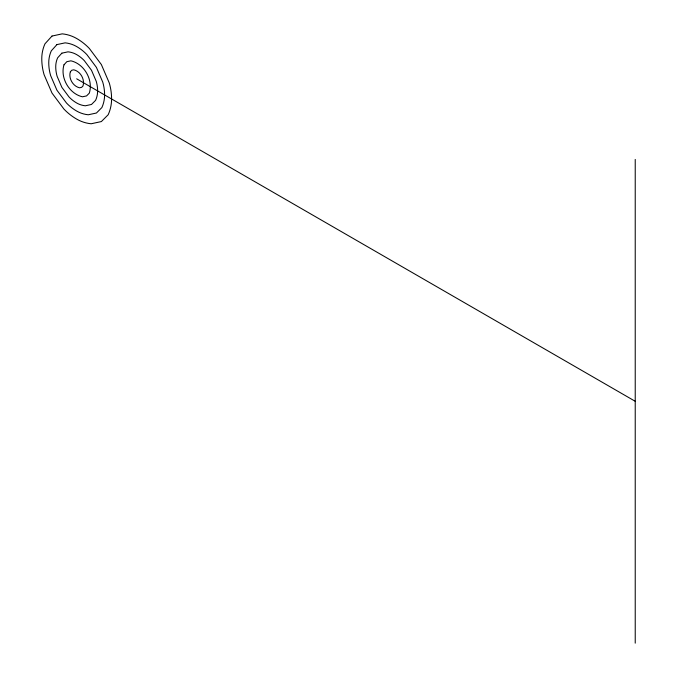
<?xml version="1.0" encoding="UTF-8"?>
<svg xmlns="http://www.w3.org/2000/svg" width="677" height="677" viewBox="0 0 677 677"><rect width="100%" height="100%" fill="white"/><g stroke="black" fill="none" stroke-linecap="round" stroke-linejoin="round"><path stroke-width="1.02" d="M76.679 78.811L635.229 401.292M635.229 159.433L635.229 643.15M63.993 64.806C59.948 77.77 69.215 93.815 82.467 96.794L86.554 95.914L89.279 93.181C93.536 80.123 84.278 63.841 70.899 60.828L66.803 61.709L63.993 64.806M70.34 71.813C68.318 78.287 72.947 86.317 79.573 87.798L81.612 87.358L82.983 85.996C85.107 79.471 80.478 71.322 73.785 69.816L71.745 70.256L70.34 71.813M51.994 36.059L44.97 43.81A36.025 36.025 0 0 0 41.771 58.654A56.419 56.419 0 0 0 44.107 74.724L51.994 93.062L63.934 109.065A56.419 56.419 0 0 0 76.679 119.118A36.025 36.025 0 0 0 91.141 123.773L101.364 121.564L108.185 114.735A38.251 38.251 0 0 0 111.587 98.969A56.419 56.419 0 0 0 109.251 82.899L101.364 64.56L89.432 48.558A56.419 56.419 0 0 0 76.679 38.504A36.025 36.025 0 0 0 62.216 33.85L51.994 36.059M56.927 44.606L51.317 50.809A28.815 28.815 0 0 0 48.752 62.69A45.131 45.131 0 0 0 50.623 75.545L56.927 90.21L66.481 103.014A45.131 45.131 0 0 0 76.679 111.062A28.815 28.815 0 0 0 88.247 114.777L96.43 113.017L101.888 107.55A30.6 30.6 0 0 0 104.605 94.932A45.131 45.131 0 0 0 102.735 82.078L96.43 67.412L86.876 54.609A45.131 45.131 0 0 0 76.679 46.561A28.815 28.815 0 0 0 65.11 42.846L56.927 44.606M61.869 53.161L57.655 57.807A21.613 21.613 0 0 0 55.734 66.718A33.85 33.85 0 0 0 57.139 76.357L61.869 87.358L69.029 96.963A33.85 33.85 0 0 0 76.679 102.997A21.613 21.613 0 0 0 85.353 105.79L91.488 104.461L95.584 100.365A22.95 22.95 0 0 0 97.623 90.904A33.85 33.85 0 0 0 96.219 81.257L91.488 70.256L84.329 60.659A33.85 33.85 0 0 0 76.679 54.625A21.613 21.613 0 0 0 68.005 51.833L61.869 53.161"/></g></svg>
